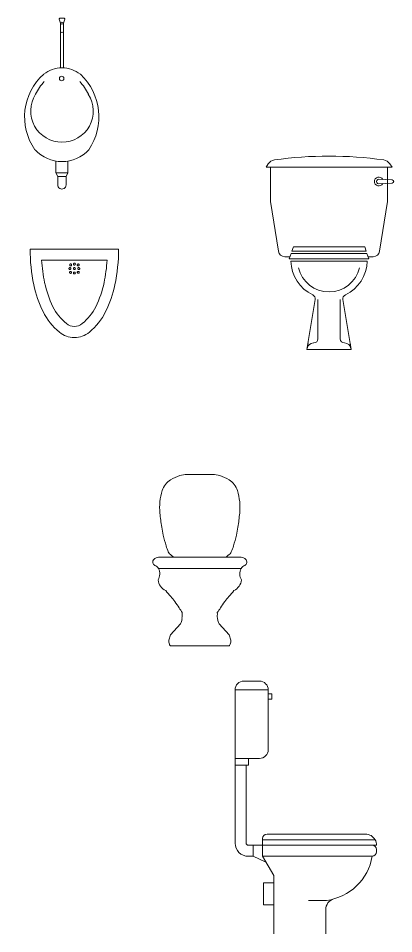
# Model space of a CAD drawing. Header units: centimetres. Extents: x -2385 to -1239, y 2078 to 3034.
# Drawn here: x -1812.8 to -1642.9, y 2196.4 to 2610.2 of the extents above; entities that cross this region are included whole.
import ezdxf

# ---------------------------------------------------------------- set-up
doc = ezdxf.new("R2010")
doc.units = ezdxf.units.CM
doc.header["$LTSCALE"] = 2.54
doc.header["$PDMODE"] = 1
doc.header["$PDSIZE"] = -2
doc.layers.get('0').update_dxf_attribs({"lineweight": 18})

# ---------------------------------------------------------------- blocks, each defined once
blk = doc.blocks.new('Group-7')
blk.add_line((504.6, 112.5), (534.26, 112.5))
at = {"flags": 128}
for points in [[(499.43, 117.5, 0.051099), (501.09, 101.32, 0.064948), (505.29, 89.21, 0.104203), (512.66, 79.94, 0.174705), (519.43, 77.5, 0.174705), (526.21, 79.94, 0.104203), (533.57, 89.21, 0.064948), (537.77, 101.32, 0.051099), (539.43, 117.5, 0.051099)], [(504.6, 112.5, 0.034338), (505.99, 102.33, 0.064948), (509.76, 91.45, 0.104203), (515.85, 83.79, 0.174705), (519.43, 82.5, 0.174705), (523.02, 83.79, 0.104203), (529.1, 91.45, 0.064948), (532.88, 102.33, 0.034338), (534.26, 112.5, 0.034338)]]:
    blk.add_lwpolyline(points, format="xyb", dxfattribs=at)
for points in [[(517.88, 108.68, 300), (517.87, 108.59, 300), (517.84, 108.51, 300), (517.8, 108.43, 300), (517.75, 108.36, 300), (517.68, 108.31, 300), (517.6, 108.27, 300), (517.52, 108.24, 300), (517.43, 108.23, 300), (517.35, 108.24, 300), (517.26, 108.27, 300), (517.18, 108.31, 300), (517.12, 108.36, 300), (517.06, 108.43, 300), (517.02, 108.51, 300), (517, 108.59, 300), (516.99, 108.68, 300), (517, 108.76, 300), (517.02, 108.85, 300), (517.06, 108.92, 300), (517.12, 108.99, 300), (517.18, 109.05, 300), (517.26, 109.09, 300), (517.35, 109.11, 300), (517.43, 109.12, 300), (517.52, 109.11, 300), (517.6, 109.09, 300), (517.68, 109.05, 300), (517.75, 108.99, 300), (517.8, 108.92, 300), (517.84, 108.85, 300), (517.87, 108.76, 300), (517.88, 108.68, 300)], [(517.88, 108.68, 0), (517.87, 108.59, 0), (517.84, 108.51, 0), (517.8, 108.43, 0), (517.75, 108.36, 0), (517.68, 108.31, 0), (517.6, 108.27, 0), (517.52, 108.24, 0), (517.43, 108.23, 0), (517.35, 108.24, 0), (517.26, 108.27, 0), (517.18, 108.31, 0), (517.12, 108.36, 0), (517.06, 108.43, 0), (517.02, 108.51, 0), (517, 108.59, 0), (516.99, 108.68, 0), (517, 108.76, 0), (517.02, 108.85, 0), (517.06, 108.92, 0), (517.12, 108.99, 0), (517.18, 109.05, 0), (517.26, 109.09, 0), (517.35, 109.11, 0), (517.43, 109.12, 0), (517.52, 109.11, 0), (517.6, 109.09, 0), (517.68, 109.05, 0), (517.75, 108.99, 0), (517.8, 108.92, 0), (517.84, 108.85, 0), (517.87, 108.76, 0), (517.88, 108.68, 0)], [(518.21, 110.35, 300), (518.2, 110.26, 300), (518.17, 110.18, 300), (518.13, 110.1, 300), (518.08, 110.03, 300), (518.01, 109.98, 300), (517.93, 109.94, 300), (517.85, 109.91, 300), (517.76, 109.9, 300), (517.67, 109.91, 300), (517.59, 109.94, 300), (517.51, 109.98, 300), (517.45, 110.03, 300), (517.39, 110.1, 300), (517.35, 110.18, 300), (517.32, 110.26, 300), (517.32, 110.35, 300), (517.32, 110.44, 300), (517.35, 110.52, 300), (517.39, 110.6, 300), (517.45, 110.66, 300), (517.51, 110.72, 300), (517.59, 110.76, 300), (517.67, 110.79, 300), (517.76, 110.79, 300), (517.85, 110.79, 300), (517.93, 110.76, 300), (518.01, 110.72, 300), (518.08, 110.66, 300), (518.13, 110.6, 300), (518.17, 110.52, 300), (518.2, 110.44, 300), (518.21, 110.35, 300)], [(518.21, 110.35, 0), (518.2, 110.26, 0), (518.17, 110.18, 0), (518.13, 110.1, 0), (518.08, 110.03, 0), (518.01, 109.98, 0), (517.93, 109.94, 0), (517.85, 109.91, 0), (517.76, 109.9, 0), (517.67, 109.91, 0), (517.59, 109.94, 0), (517.51, 109.98, 0), (517.45, 110.03, 0), (517.39, 110.1, 0), (517.35, 110.18, 0), (517.32, 110.26, 0), (517.32, 110.35, 0), (517.32, 110.44, 0), (517.35, 110.52, 0), (517.39, 110.6, 0), (517.45, 110.66, 0), (517.51, 110.72, 0), (517.59, 110.76, 0), (517.67, 110.79, 0), (517.76, 110.79, 0), (517.85, 110.79, 0), (517.93, 110.76, 0), (518.01, 110.72, 0), (518.08, 110.66, 0), (518.13, 110.6, 0), (518.17, 110.52, 0), (518.2, 110.44, 0), (518.21, 110.35, 0)], [(519.88, 110.68, 300), (519.87, 110.59, 300), (519.84, 110.51, 300), (519.8, 110.43, 300), (519.75, 110.36, 300), (519.68, 110.31, 300), (519.6, 110.27, 300), (519.52, 110.24, 300), (519.43, 110.23, 300), (519.35, 110.24, 300), (519.26, 110.27, 300), (519.18, 110.31, 300), (519.12, 110.36, 300), (519.06, 110.43, 300), (519.02, 110.51, 300), (519, 110.59, 300), (518.99, 110.68, 300), (519, 110.76, 300), (519.02, 110.85, 300), (519.06, 110.92, 300), (519.12, 110.99, 300), (519.18, 111.05, 300), (519.26, 111.09, 300), (519.35, 111.11, 300), (519.43, 111.12, 300), (519.52, 111.11, 300), (519.6, 111.09, 300), (519.68, 111.05, 300), (519.75, 110.99, 300), (519.8, 110.92, 300), (519.84, 110.85, 300), (519.87, 110.76, 300), (519.88, 110.68, 300)], [(519.88, 110.68, 0), (519.87, 110.59, 0), (519.84, 110.51, 0), (519.8, 110.43, 0), (519.75, 110.36, 0), (519.68, 110.31, 0), (519.6, 110.27, 0), (519.52, 110.24, 0), (519.43, 110.23, 0), (519.35, 110.24, 0), (519.26, 110.27, 0), (519.18, 110.31, 0), (519.12, 110.36, 0), (519.06, 110.43, 0), (519.02, 110.51, 0), (519, 110.59, 0), (518.99, 110.68, 0), (519, 110.76, 0), (519.02, 110.85, 0), (519.06, 110.92, 0), (519.12, 110.99, 0), (519.18, 111.05, 0), (519.26, 111.09, 0), (519.35, 111.11, 0), (519.43, 111.12, 0), (519.52, 111.11, 0), (519.6, 111.09, 0), (519.68, 111.05, 0), (519.75, 110.99, 0), (519.8, 110.92, 0), (519.84, 110.85, 0), (519.87, 110.76, 0), (519.88, 110.68, 0)], [(519.88, 108.68, 300), (519.87, 108.59, 300), (519.84, 108.51, 300), (519.8, 108.43, 300), (519.75, 108.36, 300), (519.68, 108.31, 300), (519.6, 108.27, 300), (519.52, 108.24, 300), (519.43, 108.23, 300), (519.35, 108.24, 300), (519.26, 108.27, 300), (519.18, 108.31, 300), (519.12, 108.36, 300), (519.06, 108.43, 300), (519.02, 108.51, 300), (519, 108.59, 300), (518.99, 108.68, 300), (519, 108.76, 300), (519.02, 108.85, 300), (519.06, 108.92, 300), (519.12, 108.99, 300), (519.18, 109.05, 300), (519.26, 109.09, 300), (519.35, 109.11, 300), (519.43, 109.12, 300), (519.52, 109.11, 300), (519.6, 109.09, 300), (519.68, 109.05, 300), (519.75, 108.99, 300), (519.8, 108.92, 300), (519.84, 108.85, 300), (519.87, 108.76, 300), (519.88, 108.68, 300)], [(519.88, 108.68, 0), (519.87, 108.59, 0), (519.84, 108.51, 0), (519.8, 108.43, 0), (519.75, 108.36, 0), (519.68, 108.31, 0), (519.6, 108.27, 0), (519.52, 108.24, 0), (519.43, 108.23, 0), (519.35, 108.24, 0), (519.26, 108.27, 0), (519.18, 108.31, 0), (519.12, 108.36, 0), (519.06, 108.43, 0), (519.02, 108.51, 0), (519, 108.59, 0), (518.99, 108.68, 0), (519, 108.76, 0), (519.02, 108.85, 0), (519.06, 108.92, 0), (519.12, 108.99, 0), (519.18, 109.05, 0), (519.26, 109.09, 0), (519.35, 109.11, 0), (519.43, 109.12, 0), (519.52, 109.11, 0), (519.6, 109.09, 0), (519.68, 109.05, 0), (519.75, 108.99, 0), (519.8, 108.92, 0), (519.84, 108.85, 0), (519.87, 108.76, 0), (519.88, 108.68, 0)], [(521.61, 110.33, 300), (521.61, 110.24, 300), (521.58, 110.16, 300), (521.54, 110.08, 300), (521.48, 110.01, 300), (521.42, 109.96, 300), (521.34, 109.92, 300), (521.26, 109.89, 300), (521.17, 109.88, 300), (521.08, 109.89, 300), (521, 109.92, 300), (520.92, 109.96, 300), (520.85, 110.01, 300), (520.8, 110.08, 300), (520.76, 110.16, 300), (520.73, 110.24, 300), (520.72, 110.33, 300), (520.73, 110.41, 300), (520.76, 110.5, 300), (520.8, 110.57, 300), (520.85, 110.64, 300), (520.92, 110.7, 300), (521, 110.74, 300), (521.08, 110.76, 300), (521.17, 110.77, 300), (521.26, 110.76, 300), (521.34, 110.74, 300), (521.42, 110.7, 300), (521.48, 110.64, 300), (521.54, 110.57, 300), (521.58, 110.5, 300), (521.61, 110.41, 300), (521.61, 110.33, 300)], [(521.61, 110.33, 0), (521.61, 110.24, 0), (521.58, 110.16, 0), (521.54, 110.08, 0), (521.48, 110.01, 0), (521.42, 109.96, 0), (521.34, 109.92, 0), (521.26, 109.89, 0), (521.17, 109.88, 0), (521.08, 109.89, 0), (521, 109.92, 0), (520.92, 109.96, 0), (520.85, 110.01, 0), (520.8, 110.08, 0), (520.76, 110.16, 0), (520.73, 110.24, 0), (520.72, 110.33, 0), (520.73, 110.41, 0), (520.76, 110.5, 0), (520.8, 110.57, 0), (520.85, 110.64, 0), (520.92, 110.7, 0), (521, 110.74, 0), (521.08, 110.76, 0), (521.17, 110.77, 0), (521.26, 110.76, 0), (521.34, 110.74, 0), (521.42, 110.7, 0), (521.48, 110.64, 0), (521.54, 110.57, 0), (521.58, 110.5, 0), (521.61, 110.41, 0), (521.61, 110.33, 0)], [(521.88, 108.68, 300), (521.87, 108.59, 300), (521.84, 108.51, 300), (521.8, 108.43, 300), (521.75, 108.36, 300), (521.68, 108.31, 300), (521.6, 108.27, 300), (521.52, 108.24, 300), (521.43, 108.23, 300), (521.35, 108.24, 300), (521.26, 108.27, 300), (521.18, 108.31, 300), (521.12, 108.36, 300), (521.06, 108.43, 300), (521.02, 108.51, 300), (521, 108.59, 300), (520.99, 108.68, 300), (521, 108.76, 300), (521.02, 108.85, 300), (521.06, 108.92, 300), (521.12, 108.99, 300), (521.18, 109.05, 300), (521.26, 109.09, 300), (521.35, 109.11, 300), (521.43, 109.12, 300), (521.52, 109.11, 300), (521.6, 109.09, 300), (521.68, 109.05, 300), (521.75, 108.99, 300), (521.8, 108.92, 300), (521.84, 108.85, 300), (521.87, 108.76, 300), (521.88, 108.68, 300)], [(521.88, 108.68, 0), (521.87, 108.59, 0), (521.84, 108.51, 0), (521.8, 108.43, 0), (521.75, 108.36, 0), (521.68, 108.31, 0), (521.6, 108.27, 0), (521.52, 108.24, 0), (521.43, 108.23, 0), (521.35, 108.24, 0), (521.26, 108.27, 0), (521.18, 108.31, 0), (521.12, 108.36, 0), (521.06, 108.43, 0), (521.02, 108.51, 0), (521, 108.59, 0), (520.99, 108.68, 0), (521, 108.76, 0), (521.02, 108.85, 0), (521.06, 108.92, 0), (521.12, 108.99, 0), (521.18, 109.05, 0), (521.26, 109.09, 0), (521.35, 109.11, 0), (521.43, 109.12, 0), (521.52, 109.11, 0), (521.6, 109.09, 0), (521.68, 109.05, 0), (521.75, 108.99, 0), (521.8, 108.92, 0), (521.84, 108.85, 0), (521.87, 108.76, 0), (521.88, 108.68, 0)], [(518.14, 106.96, 300), (518.13, 106.88, 300), (518.11, 106.79, 300), (518.07, 106.72, 300), (518.01, 106.65, 300), (517.94, 106.59, 300), (517.87, 106.55, 300), (517.78, 106.53, 300), (517.7, 106.52, 300), (517.61, 106.53, 300), (517.52, 106.55, 300), (517.45, 106.59, 300), (517.38, 106.65, 300), (517.33, 106.72, 300), (517.28, 106.79, 300), (517.26, 106.88, 300), (517.25, 106.96, 300), (517.26, 107.05, 300), (517.28, 107.13, 300), (517.33, 107.21, 300), (517.38, 107.28, 300), (517.45, 107.33, 300), (517.52, 107.37, 300), (517.61, 107.4, 300), (517.7, 107.41, 300), (517.78, 107.4, 300), (517.87, 107.37, 300), (517.94, 107.33, 300), (518.01, 107.28, 300), (518.07, 107.21, 300), (518.11, 107.13, 300), (518.13, 107.05, 300), (518.14, 106.96, 300)], [(518.14, 106.96, 0), (518.13, 106.88, 0), (518.11, 106.79, 0), (518.07, 106.72, 0), (518.01, 106.65, 0), (517.94, 106.59, 0), (517.87, 106.55, 0), (517.78, 106.53, 0), (517.7, 106.52, 0), (517.61, 106.53, 0), (517.52, 106.55, 0), (517.45, 106.59, 0), (517.38, 106.65, 0), (517.33, 106.72, 0), (517.28, 106.79, 0), (517.26, 106.88, 0), (517.25, 106.96, 0), (517.26, 107.05, 0), (517.28, 107.13, 0), (517.33, 107.21, 0), (517.38, 107.28, 0), (517.45, 107.33, 0), (517.52, 107.37, 0), (517.61, 107.4, 0), (517.7, 107.41, 0), (517.78, 107.4, 0), (517.87, 107.37, 0), (517.94, 107.33, 0), (518.01, 107.28, 0), (518.07, 107.21, 0), (518.11, 107.13, 0), (518.13, 107.05, 0), (518.14, 106.96, 0)], [(519.88, 106.68, 300), (519.87, 106.59, 300), (519.84, 106.51, 300), (519.8, 106.43, 300), (519.75, 106.36, 300), (519.68, 106.31, 300), (519.6, 106.27, 300), (519.52, 106.24, 300), (519.43, 106.23, 300), (519.35, 106.24, 300), (519.26, 106.27, 300), (519.18, 106.31, 300), (519.12, 106.36, 300), (519.06, 106.43, 300), (519.02, 106.51, 300), (519, 106.59, 300), (518.99, 106.68, 300), (519, 106.76, 300), (519.02, 106.85, 300), (519.06, 106.92, 300), (519.12, 106.99, 300), (519.18, 107.05, 300), (519.26, 107.09, 300), (519.35, 107.11, 300), (519.43, 107.12, 300), (519.52, 107.11, 300), (519.6, 107.09, 300), (519.68, 107.05, 300), (519.75, 106.99, 300), (519.8, 106.92, 300), (519.84, 106.85, 300), (519.87, 106.76, 300), (519.88, 106.68, 300)], [(519.88, 106.68, 0), (519.87, 106.59, 0), (519.84, 106.51, 0), (519.8, 106.43, 0), (519.75, 106.36, 0), (519.68, 106.31, 0), (519.6, 106.27, 0), (519.52, 106.24, 0), (519.43, 106.23, 0), (519.35, 106.24, 0), (519.26, 106.27, 0), (519.18, 106.31, 0), (519.12, 106.36, 0), (519.06, 106.43, 0), (519.02, 106.51, 0), (519, 106.59, 0), (518.99, 106.68, 0), (519, 106.76, 0), (519.02, 106.85, 0), (519.06, 106.92, 0), (519.12, 106.99, 0), (519.18, 107.05, 0), (519.26, 107.09, 0), (519.35, 107.11, 0), (519.43, 107.12, 0), (519.52, 107.11, 0), (519.6, 107.09, 0), (519.68, 107.05, 0), (519.75, 106.99, 0), (519.8, 106.92, 0), (519.84, 106.85, 0), (519.87, 106.76, 0), (519.88, 106.68, 0)], [(521.64, 106.98, 300), (521.63, 106.9, 300), (521.6, 106.81, 300), (521.56, 106.74, 300), (521.51, 106.67, 300), (521.44, 106.61, 300), (521.36, 106.57, 300), (521.28, 106.55, 300), (521.19, 106.54, 300), (521.1, 106.55, 300), (521.02, 106.57, 300), (520.94, 106.61, 300), (520.88, 106.67, 300), (520.82, 106.74, 300), (520.78, 106.81, 300), (520.75, 106.9, 300), (520.75, 106.98, 300), (520.75, 107.07, 300), (520.78, 107.15, 300), (520.82, 107.23, 300), (520.88, 107.3, 300), (520.94, 107.35, 300), (521.02, 107.4, 300), (521.1, 107.42, 300), (521.19, 107.43, 300), (521.28, 107.42, 300), (521.36, 107.4, 300), (521.44, 107.35, 300), (521.51, 107.3, 300), (521.56, 107.23, 300), (521.6, 107.15, 300), (521.63, 107.07, 300), (521.64, 106.98, 300)], [(521.64, 106.98, 0), (521.63, 106.9, 0), (521.6, 106.81, 0), (521.56, 106.74, 0), (521.51, 106.67, 0), (521.44, 106.61, 0), (521.36, 106.57, 0), (521.28, 106.55, 0), (521.19, 106.54, 0), (521.1, 106.55, 0), (521.02, 106.57, 0), (520.94, 106.61, 0), (520.88, 106.67, 0), (520.82, 106.74, 0), (520.78, 106.81, 0), (520.75, 106.9, 0), (520.75, 106.98, 0), (520.75, 107.07, 0), (520.78, 107.15, 0), (520.82, 107.23, 0), (520.88, 107.3, 0), (520.94, 107.35, 0), (521.02, 107.4, 0), (521.1, 107.42, 0), (521.19, 107.43, 0), (521.28, 107.42, 0), (521.36, 107.4, 0), (521.44, 107.35, 0), (521.51, 107.3, 0), (521.56, 107.23, 0), (521.6, 107.15, 0), (521.63, 107.07, 0), (521.64, 106.98, 0)]]:
    blk.add_polyline3d(points)
for points in [[(499.43, 117.5), (539.43, 117.5), (539.43, 117.5, 300), (499.43, 117.5, 300)], [(516.99, 108.68), (516.99, 108.68, 300), (517, 108.76, 300), (517, 108.76)], [(517, 108.59), (517, 108.59, 300), (516.99, 108.68, 300), (516.99, 108.68)], [(517, 108.76), (517, 108.76, 300), (517.02, 108.85, 300), (517.02, 108.85)], [(517.02, 108.51), (517.02, 108.51, 300), (517, 108.59, 300), (517, 108.59)], [(517.02, 108.85), (517.02, 108.85, 300), (517.06, 108.92, 300), (517.06, 108.92)], [(517.06, 108.43), (517.06, 108.43, 300), (517.02, 108.51, 300), (517.02, 108.51)], [(517.06, 108.92), (517.06, 108.92, 300), (517.12, 108.99, 300), (517.12, 108.99)], [(517.12, 108.36), (517.12, 108.36, 300), (517.06, 108.43, 300), (517.06, 108.43)], [(517.12, 108.99), (517.12, 108.99, 300), (517.18, 109.05, 300), (517.18, 109.05)], [(517.18, 108.31), (517.18, 108.31, 300), (517.12, 108.36, 300), (517.12, 108.36)], [(517.18, 109.05), (517.18, 109.05, 300), (517.26, 109.09, 300), (517.26, 109.09)], [(517.26, 108.27), (517.26, 108.27, 300), (517.18, 108.31, 300), (517.18, 108.31)], [(517.26, 109.09), (517.26, 109.09, 300), (517.35, 109.11, 300), (517.35, 109.11)], [(517.35, 108.24), (517.35, 108.24, 300), (517.26, 108.27, 300), (517.26, 108.27)], [(517.32, 110.44), (517.32, 110.44, 300), (517.35, 110.52, 300), (517.35, 110.52)], [(517.32, 110.35), (517.32, 110.35, 300), (517.32, 110.44, 300), (517.32, 110.44)], [(517.32, 110.26), (517.32, 110.26, 300), (517.32, 110.35, 300), (517.32, 110.35)], [(517.35, 110.18), (517.35, 110.18, 300), (517.32, 110.26, 300), (517.32, 110.26)], [(517.35, 110.52), (517.35, 110.52, 300), (517.39, 110.6, 300), (517.39, 110.6)], [(517.39, 110.1), (517.39, 110.1, 300), (517.35, 110.18, 300), (517.35, 110.18)], [(517.35, 109.11), (517.35, 109.11, 300), (517.43, 109.12, 300), (517.43, 109.12)], [(517.43, 108.23), (517.43, 108.23, 300), (517.35, 108.24, 300), (517.35, 108.24)], [(517.39, 110.6), (517.39, 110.6, 300), (517.45, 110.66, 300), (517.45, 110.66)], [(517.45, 110.03), (517.45, 110.03, 300), (517.39, 110.1, 300), (517.39, 110.1)], [(517.43, 109.12), (517.43, 109.12, 300), (517.52, 109.11, 300), (517.52, 109.11)], [(517.52, 108.24), (517.52, 108.24, 300), (517.43, 108.23, 300), (517.43, 108.23)], [(517.45, 110.66), (517.45, 110.66, 300), (517.51, 110.72, 300), (517.51, 110.72)], [(517.51, 109.98), (517.51, 109.98, 300), (517.45, 110.03, 300), (517.45, 110.03)], [(517.51, 110.72), (517.51, 110.72, 300), (517.59, 110.76, 300), (517.59, 110.76)], [(517.59, 109.94), (517.59, 109.94, 300), (517.51, 109.98, 300), (517.51, 109.98)], [(517.52, 109.11), (517.52, 109.11, 300), (517.6, 109.09, 300), (517.6, 109.09)], [(517.6, 108.27), (517.6, 108.27, 300), (517.52, 108.24, 300), (517.52, 108.24)], [(517.59, 110.76), (517.59, 110.76, 300), (517.67, 110.79, 300), (517.67, 110.79)], [(517.67, 109.91), (517.67, 109.91, 300), (517.59, 109.94, 300), (517.59, 109.94)], [(517.6, 109.09), (517.6, 109.09, 300), (517.68, 109.05, 300), (517.68, 109.05)], [(517.68, 108.31), (517.68, 108.31, 300), (517.6, 108.27, 300), (517.6, 108.27)], [(517.67, 110.79), (517.67, 110.79, 300), (517.76, 110.79, 300), (517.76, 110.79)], [(517.76, 109.9), (517.76, 109.9, 300), (517.67, 109.91, 300), (517.67, 109.91)], [(517.68, 109.05), (517.68, 109.05, 300), (517.75, 108.99, 300), (517.75, 108.99)], [(517.75, 108.36), (517.75, 108.36, 300), (517.68, 108.31, 300), (517.68, 108.31)], [(517.75, 108.99), (517.75, 108.99, 300), (517.8, 108.92, 300), (517.8, 108.92)], [(517.8, 108.43), (517.8, 108.43, 300), (517.75, 108.36, 300), (517.75, 108.36)], [(517.76, 110.79), (517.76, 110.79, 300), (517.85, 110.79, 300), (517.85, 110.79)], [(517.85, 109.91), (517.85, 109.91, 300), (517.76, 109.9, 300), (517.76, 109.9)], [(517.8, 108.92), (517.8, 108.92, 300), (517.84, 108.85, 300), (517.84, 108.85)], [(517.84, 108.51), (517.84, 108.51, 300), (517.8, 108.43, 300), (517.8, 108.43)], [(517.84, 108.85), (517.84, 108.85, 300), (517.87, 108.76, 300), (517.87, 108.76)], [(517.87, 108.59), (517.87, 108.59, 300), (517.84, 108.51, 300), (517.84, 108.51)], [(517.85, 110.79), (517.85, 110.79, 300), (517.93, 110.76, 300), (517.93, 110.76)], [(517.93, 109.94), (517.93, 109.94, 300), (517.85, 109.91, 300), (517.85, 109.91)], [(517.87, 108.76), (517.87, 108.76, 300), (517.88, 108.68, 300), (517.88, 108.68)], [(517.88, 108.68), (517.88, 108.68, 300), (517.87, 108.59, 300), (517.87, 108.59)], [(517.93, 110.76), (517.93, 110.76, 300), (518.01, 110.72, 300), (518.01, 110.72)], [(518.01, 109.98), (518.01, 109.98, 300), (517.93, 109.94, 300), (517.93, 109.94)], [(518.01, 110.72), (518.01, 110.72, 300), (518.08, 110.66, 300), (518.08, 110.66)], [(518.08, 110.03), (518.08, 110.03, 300), (518.01, 109.98, 300), (518.01, 109.98)], [(518.08, 110.66), (518.08, 110.66, 300), (518.13, 110.6, 300), (518.13, 110.6)], [(518.13, 110.1), (518.13, 110.1, 300), (518.08, 110.03, 300), (518.08, 110.03)], [(518.13, 110.6), (518.13, 110.6, 300), (518.17, 110.52, 300), (518.17, 110.52)], [(518.17, 110.18), (518.17, 110.18, 300), (518.13, 110.1, 300), (518.13, 110.1)], [(518.17, 110.52), (518.17, 110.52, 300), (518.2, 110.44, 300), (518.2, 110.44)], [(518.2, 110.26), (518.2, 110.26, 300), (518.17, 110.18, 300), (518.17, 110.18)], [(518.2, 110.44), (518.2, 110.44, 300), (518.21, 110.35, 300), (518.21, 110.35)], [(518.21, 110.35), (518.21, 110.35, 300), (518.2, 110.26, 300), (518.2, 110.26)], [(518.99, 110.68), (518.99, 110.68, 300), (519, 110.76, 300), (519, 110.76)], [(519, 110.59), (519, 110.59, 300), (518.99, 110.68, 300), (518.99, 110.68)], [(518.99, 108.68), (518.99, 108.68, 300), (519, 108.76, 300), (519, 108.76)], [(519, 108.59), (519, 108.59, 300), (518.99, 108.68, 300), (518.99, 108.68)], [(519, 110.76), (519, 110.76, 300), (519.02, 110.85, 300), (519.02, 110.85)], [(519.02, 110.51), (519.02, 110.51, 300), (519, 110.59, 300), (519, 110.59)], [(519, 108.76), (519, 108.76, 300), (519.02, 108.85, 300), (519.02, 108.85)], [(519.02, 108.51), (519.02, 108.51, 300), (519, 108.59, 300), (519, 108.59)], [(519.02, 110.85), (519.02, 110.85, 300), (519.06, 110.92, 300), (519.06, 110.92)], [(519.06, 110.43), (519.06, 110.43, 300), (519.02, 110.51, 300), (519.02, 110.51)], [(519.02, 108.85), (519.02, 108.85, 300), (519.06, 108.92, 300), (519.06, 108.92)], [(519.06, 108.43), (519.06, 108.43, 300), (519.02, 108.51, 300), (519.02, 108.51)], [(519.06, 110.92), (519.06, 110.92, 300), (519.12, 110.99, 300), (519.12, 110.99)], [(519.12, 110.36), (519.12, 110.36, 300), (519.06, 110.43, 300), (519.06, 110.43)], [(519.06, 108.92), (519.06, 108.92, 300), (519.12, 108.99, 300), (519.12, 108.99)], [(519.12, 108.36), (519.12, 108.36, 300), (519.06, 108.43, 300), (519.06, 108.43)], [(519.12, 110.99), (519.12, 110.99, 300), (519.18, 111.05, 300), (519.18, 111.05)], [(519.18, 110.31), (519.18, 110.31, 300), (519.12, 110.36, 300), (519.12, 110.36)], [(519.12, 108.99), (519.12, 108.99, 300), (519.18, 109.05, 300), (519.18, 109.05)], [(519.18, 108.31), (519.18, 108.31, 300), (519.12, 108.36, 300), (519.12, 108.36)], [(519.18, 111.05), (519.18, 111.05, 300), (519.26, 111.09, 300), (519.26, 111.09)], [(519.26, 110.27), (519.26, 110.27, 300), (519.18, 110.31, 300), (519.18, 110.31)], [(519.18, 109.05), (519.18, 109.05, 300), (519.26, 109.09, 300), (519.26, 109.09)], [(519.26, 108.27), (519.26, 108.27, 300), (519.18, 108.31, 300), (519.18, 108.31)], [(519.26, 111.09), (519.26, 111.09, 300), (519.35, 111.11, 300), (519.35, 111.11)], [(519.35, 110.24), (519.35, 110.24, 300), (519.26, 110.27, 300), (519.26, 110.27)], [(519.26, 109.09), (519.26, 109.09, 300), (519.35, 109.11, 300), (519.35, 109.11)], [(519.35, 108.24), (519.35, 108.24, 300), (519.26, 108.27, 300), (519.26, 108.27)], [(519.35, 111.11), (519.35, 111.11, 300), (519.43, 111.12, 300), (519.43, 111.12)], [(519.43, 110.23), (519.43, 110.23, 300), (519.35, 110.24, 300), (519.35, 110.24)], [(519.35, 109.11), (519.35, 109.11, 300), (519.43, 109.12, 300), (519.43, 109.12)], [(519.43, 108.23), (519.43, 108.23, 300), (519.35, 108.24, 300), (519.35, 108.24)], [(519.43, 111.12), (519.43, 111.12, 300), (519.52, 111.11, 300), (519.52, 111.11)], [(519.52, 110.24), (519.52, 110.24, 300), (519.43, 110.23, 300), (519.43, 110.23)], [(519.43, 109.12), (519.43, 109.12, 300), (519.52, 109.11, 300), (519.52, 109.11)], [(519.52, 108.24), (519.52, 108.24, 300), (519.43, 108.23, 300), (519.43, 108.23)], [(519.52, 111.11), (519.52, 111.11, 300), (519.6, 111.09, 300), (519.6, 111.09)], [(519.6, 110.27), (519.6, 110.27, 300), (519.52, 110.24, 300), (519.52, 110.24)], [(519.52, 109.11), (519.52, 109.11, 300), (519.6, 109.09, 300), (519.6, 109.09)], [(519.6, 108.27), (519.6, 108.27, 300), (519.52, 108.24, 300), (519.52, 108.24)], [(519.6, 111.09), (519.6, 111.09, 300), (519.68, 111.05, 300), (519.68, 111.05)], [(519.68, 110.31), (519.68, 110.31, 300), (519.6, 110.27, 300), (519.6, 110.27)], [(519.6, 109.09), (519.6, 109.09, 300), (519.68, 109.05, 300), (519.68, 109.05)], [(519.68, 108.31), (519.68, 108.31, 300), (519.6, 108.27, 300), (519.6, 108.27)], [(519.68, 111.05), (519.68, 111.05, 300), (519.75, 110.99, 300), (519.75, 110.99)], [(519.75, 110.36), (519.75, 110.36, 300), (519.68, 110.31, 300), (519.68, 110.31)], [(519.68, 109.05), (519.68, 109.05, 300), (519.75, 108.99, 300), (519.75, 108.99)], [(519.75, 108.36), (519.75, 108.36, 300), (519.68, 108.31, 300), (519.68, 108.31)], [(519.75, 110.99), (519.75, 110.99, 300), (519.8, 110.92, 300), (519.8, 110.92)], [(519.8, 110.43), (519.8, 110.43, 300), (519.75, 110.36, 300), (519.75, 110.36)], [(519.75, 108.99), (519.75, 108.99, 300), (519.8, 108.92, 300), (519.8, 108.92)], [(519.8, 108.43), (519.8, 108.43, 300), (519.75, 108.36, 300), (519.75, 108.36)], [(519.8, 110.92), (519.8, 110.92, 300), (519.84, 110.85, 300), (519.84, 110.85)], [(519.84, 110.51), (519.84, 110.51, 300), (519.8, 110.43, 300), (519.8, 110.43)], [(519.8, 108.92), (519.8, 108.92, 300), (519.84, 108.85, 300), (519.84, 108.85)], [(519.84, 108.51), (519.84, 108.51, 300), (519.8, 108.43, 300), (519.8, 108.43)], [(519.84, 110.85), (519.84, 110.85, 300), (519.87, 110.76, 300), (519.87, 110.76)], [(519.87, 110.59), (519.87, 110.59, 300), (519.84, 110.51, 300), (519.84, 110.51)], [(519.84, 108.85), (519.84, 108.85, 300), (519.87, 108.76, 300), (519.87, 108.76)], [(519.87, 108.59), (519.87, 108.59, 300), (519.84, 108.51, 300), (519.84, 108.51)], [(519.87, 110.76), (519.87, 110.76, 300), (519.88, 110.68, 300), (519.88, 110.68)], [(519.88, 110.68), (519.88, 110.68, 300), (519.87, 110.59, 300), (519.87, 110.59)], [(519.87, 108.76), (519.87, 108.76, 300), (519.88, 108.68, 300), (519.88, 108.68)], [(519.88, 108.68), (519.88, 108.68, 300), (519.87, 108.59, 300), (519.87, 108.59)], [(520.72, 110.33), (520.72, 110.33, 300), (520.73, 110.41, 300), (520.73, 110.41)], [(520.73, 110.24), (520.73, 110.24, 300), (520.72, 110.33, 300), (520.72, 110.33)], [(520.73, 110.41), (520.73, 110.41, 300), (520.76, 110.5, 300), (520.76, 110.5)], [(520.76, 110.16), (520.76, 110.16, 300), (520.73, 110.24, 300), (520.73, 110.24)], [(520.76, 110.5), (520.76, 110.5, 300), (520.8, 110.57, 300), (520.8, 110.57)], [(520.8, 110.08), (520.8, 110.08, 300), (520.76, 110.16, 300), (520.76, 110.16)], [(520.8, 110.57), (520.8, 110.57, 300), (520.85, 110.64, 300), (520.85, 110.64)], [(520.85, 110.01), (520.85, 110.01, 300), (520.8, 110.08, 300), (520.8, 110.08)], [(520.85, 110.64), (520.85, 110.64, 300), (520.92, 110.7, 300), (520.92, 110.7)], [(520.92, 109.96), (520.92, 109.96, 300), (520.85, 110.01, 300), (520.85, 110.01)], [(520.92, 110.7), (520.92, 110.7, 300), (521, 110.74, 300), (521, 110.74)], [(521, 109.92), (521, 109.92, 300), (520.92, 109.96, 300), (520.92, 109.96)], [(520.99, 108.68), (520.99, 108.68, 300), (521, 108.76, 300), (521, 108.76)], [(521, 108.59), (521, 108.59, 300), (520.99, 108.68, 300), (520.99, 108.68)], [(521, 110.74), (521, 110.74, 300), (521.08, 110.76, 300), (521.08, 110.76)], [(521.08, 109.89), (521.08, 109.89, 300), (521, 109.92, 300), (521, 109.92)], [(521, 108.76), (521, 108.76, 300), (521.02, 108.85, 300), (521.02, 108.85)], [(521.02, 108.51), (521.02, 108.51, 300), (521, 108.59, 300), (521, 108.59)], [(521.02, 108.85), (521.02, 108.85, 300), (521.06, 108.92, 300), (521.06, 108.92)], [(521.06, 108.43), (521.06, 108.43, 300), (521.02, 108.51, 300), (521.02, 108.51)], [(521.06, 108.92), (521.06, 108.92, 300), (521.12, 108.99, 300), (521.12, 108.99)], [(521.12, 108.36), (521.12, 108.36, 300), (521.06, 108.43, 300), (521.06, 108.43)], [(521.08, 110.76), (521.08, 110.76, 300), (521.17, 110.77, 300), (521.17, 110.77)], [(521.17, 109.88), (521.17, 109.88, 300), (521.08, 109.89, 300), (521.08, 109.89)], [(521.12, 108.99), (521.12, 108.99, 300), (521.18, 109.05, 300), (521.18, 109.05)], [(521.18, 108.31), (521.18, 108.31, 300), (521.12, 108.36, 300), (521.12, 108.36)], [(521.17, 110.77), (521.17, 110.77, 300), (521.26, 110.76, 300), (521.26, 110.76)], [(521.26, 109.89), (521.26, 109.89, 300), (521.17, 109.88, 300), (521.17, 109.88)], [(521.18, 109.05), (521.18, 109.05, 300), (521.26, 109.09, 300), (521.26, 109.09)], [(521.26, 108.27), (521.26, 108.27, 300), (521.18, 108.31, 300), (521.18, 108.31)], [(521.26, 110.76), (521.26, 110.76, 300), (521.34, 110.74, 300), (521.34, 110.74)], [(521.34, 109.92), (521.34, 109.92, 300), (521.26, 109.89, 300), (521.26, 109.89)], [(521.26, 109.09), (521.26, 109.09, 300), (521.35, 109.11, 300), (521.35, 109.11)], [(521.35, 108.24), (521.35, 108.24, 300), (521.26, 108.27, 300), (521.26, 108.27)], [(521.34, 110.74), (521.34, 110.74, 300), (521.42, 110.7, 300), (521.42, 110.7)], [(521.42, 109.96), (521.42, 109.96, 300), (521.34, 109.92, 300), (521.34, 109.92)], [(521.35, 109.11), (521.35, 109.11, 300), (521.43, 109.12, 300), (521.43, 109.12)], [(521.43, 108.23), (521.43, 108.23, 300), (521.35, 108.24, 300), (521.35, 108.24)], [(521.42, 110.7), (521.42, 110.7, 300), (521.48, 110.64, 300), (521.48, 110.64)], [(521.48, 110.01), (521.48, 110.01, 300), (521.42, 109.96, 300), (521.42, 109.96)], [(521.43, 109.12), (521.43, 109.12, 300), (521.52, 109.11, 300), (521.52, 109.11)], [(521.52, 108.24), (521.52, 108.24, 300), (521.43, 108.23, 300), (521.43, 108.23)], [(521.48, 110.64), (521.48, 110.64, 300), (521.54, 110.57, 300), (521.54, 110.57)], [(521.54, 110.08), (521.54, 110.08, 300), (521.48, 110.01, 300), (521.48, 110.01)], [(521.52, 109.11), (521.52, 109.11, 300), (521.6, 109.09, 300), (521.6, 109.09)], [(521.6, 108.27), (521.6, 108.27, 300), (521.52, 108.24, 300), (521.52, 108.24)], [(521.54, 110.57), (521.54, 110.57, 300), (521.58, 110.5, 300), (521.58, 110.5)], [(521.58, 110.16), (521.58, 110.16, 300), (521.54, 110.08, 300), (521.54, 110.08)], [(521.58, 110.5), (521.58, 110.5, 300), (521.61, 110.41, 300), (521.61, 110.41)], [(521.61, 110.24), (521.61, 110.24, 300), (521.58, 110.16, 300), (521.58, 110.16)], [(521.6, 109.09), (521.6, 109.09, 300), (521.68, 109.05, 300), (521.68, 109.05)], [(521.68, 108.31), (521.68, 108.31, 300), (521.6, 108.27, 300), (521.6, 108.27)], [(521.61, 110.41), (521.61, 110.41, 300), (521.61, 110.33, 300), (521.61, 110.33)], [(521.61, 110.33), (521.61, 110.33, 300), (521.61, 110.24, 300), (521.61, 110.24)], [(521.68, 109.05), (521.68, 109.05, 300), (521.75, 108.99, 300), (521.75, 108.99)], [(521.75, 108.36), (521.75, 108.36, 300), (521.68, 108.31, 300), (521.68, 108.31)], [(521.75, 108.99), (521.75, 108.99, 300), (521.8, 108.92, 300), (521.8, 108.92)], [(521.8, 108.43), (521.8, 108.43, 300), (521.75, 108.36, 300), (521.75, 108.36)], [(521.8, 108.92), (521.8, 108.92, 300), (521.84, 108.85, 300), (521.84, 108.85)], [(521.84, 108.51), (521.84, 108.51, 300), (521.8, 108.43, 300), (521.8, 108.43)], [(521.84, 108.85), (521.84, 108.85, 300), (521.87, 108.76, 300), (521.87, 108.76)], [(521.87, 108.59), (521.87, 108.59, 300), (521.84, 108.51, 300), (521.84, 108.51)], [(521.87, 108.76), (521.87, 108.76, 300), (521.88, 108.68, 300), (521.88, 108.68)], [(521.88, 108.68), (521.88, 108.68, 300), (521.87, 108.59, 300), (521.87, 108.59)], [(517.25, 106.96), (517.25, 106.96, 300), (517.26, 107.05, 300), (517.26, 107.05)], [(517.26, 106.88), (517.26, 106.88, 300), (517.25, 106.96, 300), (517.25, 106.96)], [(517.26, 107.05), (517.26, 107.05, 300), (517.28, 107.13, 300), (517.28, 107.13)], [(517.28, 106.79), (517.28, 106.79, 300), (517.26, 106.88, 300), (517.26, 106.88)], [(517.28, 107.13), (517.28, 107.13, 300), (517.33, 107.21, 300), (517.33, 107.21)], [(517.33, 106.72), (517.33, 106.72, 300), (517.28, 106.79, 300), (517.28, 106.79)], [(517.33, 107.21), (517.33, 107.21, 300), (517.38, 107.28, 300), (517.38, 107.28)], [(517.38, 106.65), (517.38, 106.65, 300), (517.33, 106.72, 300), (517.33, 106.72)], [(517.38, 107.28), (517.38, 107.28, 300), (517.45, 107.33, 300), (517.45, 107.33)], [(517.45, 106.59), (517.45, 106.59, 300), (517.38, 106.65, 300), (517.38, 106.65)], [(517.45, 107.33), (517.45, 107.33, 300), (517.52, 107.37, 300), (517.52, 107.37)], [(517.52, 106.55), (517.52, 106.55, 300), (517.45, 106.59, 300), (517.45, 106.59)], [(517.52, 107.37), (517.52, 107.37, 300), (517.61, 107.4, 300), (517.61, 107.4)], [(517.61, 106.53), (517.61, 106.53, 300), (517.52, 106.55, 300), (517.52, 106.55)], [(517.61, 107.4), (517.61, 107.4, 300), (517.7, 107.41, 300), (517.7, 107.41)], [(517.7, 106.52), (517.7, 106.52, 300), (517.61, 106.53, 300), (517.61, 106.53)], [(517.7, 107.41), (517.7, 107.41, 300), (517.78, 107.4, 300), (517.78, 107.4)], [(517.78, 106.53), (517.78, 106.53, 300), (517.7, 106.52, 300), (517.7, 106.52)], [(517.78, 107.4), (517.78, 107.4, 300), (517.87, 107.37, 300), (517.87, 107.37)], [(517.87, 106.55), (517.87, 106.55, 300), (517.78, 106.53, 300), (517.78, 106.53)], [(517.87, 107.37), (517.87, 107.37, 300), (517.94, 107.33, 300), (517.94, 107.33)], [(517.94, 106.59), (517.94, 106.59, 300), (517.87, 106.55, 300), (517.87, 106.55)], [(517.94, 107.33), (517.94, 107.33, 300), (518.01, 107.28, 300), (518.01, 107.28)], [(518.01, 106.65), (518.01, 106.65, 300), (517.94, 106.59, 300), (517.94, 106.59)], [(518.01, 107.28), (518.01, 107.28, 300), (518.07, 107.21, 300), (518.07, 107.21)], [(518.07, 106.72), (518.07, 106.72, 300), (518.01, 106.65, 300), (518.01, 106.65)], [(518.07, 107.21), (518.07, 107.21, 300), (518.11, 107.13, 300), (518.11, 107.13)], [(518.11, 106.79), (518.11, 106.79, 300), (518.07, 106.72, 300), (518.07, 106.72)], [(518.11, 107.13), (518.11, 107.13, 300), (518.13, 107.05, 300), (518.13, 107.05)], [(518.13, 106.88), (518.13, 106.88, 300), (518.11, 106.79, 300), (518.11, 106.79)], [(518.13, 107.05), (518.13, 107.05, 300), (518.14, 106.96, 300), (518.14, 106.96)], [(518.14, 106.96), (518.14, 106.96, 300), (518.13, 106.88, 300), (518.13, 106.88)], [(518.99, 106.68), (518.99, 106.68, 300), (519, 106.76, 300), (519, 106.76)], [(519, 106.59), (519, 106.59, 300), (518.99, 106.68, 300), (518.99, 106.68)], [(519, 106.76), (519, 106.76, 300), (519.02, 106.85, 300), (519.02, 106.85)], [(519.02, 106.51), (519.02, 106.51, 300), (519, 106.59, 300), (519, 106.59)], [(519.02, 106.85), (519.02, 106.85, 300), (519.06, 106.92, 300), (519.06, 106.92)], [(519.06, 106.43), (519.06, 106.43, 300), (519.02, 106.51, 300), (519.02, 106.51)], [(519.06, 106.92), (519.06, 106.92, 300), (519.12, 106.99, 300), (519.12, 106.99)], [(519.12, 106.36), (519.12, 106.36, 300), (519.06, 106.43, 300), (519.06, 106.43)], [(519.12, 106.99), (519.12, 106.99, 300), (519.18, 107.05, 300), (519.18, 107.05)], [(519.18, 106.31), (519.18, 106.31, 300), (519.12, 106.36, 300), (519.12, 106.36)], [(519.18, 107.05), (519.18, 107.05, 300), (519.26, 107.09, 300), (519.26, 107.09)], [(519.26, 106.27), (519.26, 106.27, 300), (519.18, 106.31, 300), (519.18, 106.31)], [(519.26, 107.09), (519.26, 107.09, 300), (519.35, 107.11, 300), (519.35, 107.11)], [(519.35, 106.24), (519.35, 106.24, 300), (519.26, 106.27, 300), (519.26, 106.27)], [(519.35, 107.11), (519.35, 107.11, 300), (519.43, 107.12, 300), (519.43, 107.12)], [(519.43, 106.23), (519.43, 106.23, 300), (519.35, 106.24, 300), (519.35, 106.24)], [(519.43, 107.12), (519.43, 107.12, 300), (519.52, 107.11, 300), (519.52, 107.11)], [(519.52, 106.24), (519.52, 106.24, 300), (519.43, 106.23, 300), (519.43, 106.23)], [(519.52, 107.11), (519.52, 107.11, 300), (519.6, 107.09, 300), (519.6, 107.09)], [(519.6, 106.27), (519.6, 106.27, 300), (519.52, 106.24, 300), (519.52, 106.24)], [(519.6, 107.09), (519.6, 107.09, 300), (519.68, 107.05, 300), (519.68, 107.05)], [(519.68, 106.31), (519.68, 106.31, 300), (519.6, 106.27, 300), (519.6, 106.27)], [(519.68, 107.05), (519.68, 107.05, 300), (519.75, 106.99, 300), (519.75, 106.99)], [(519.75, 106.36), (519.75, 106.36, 300), (519.68, 106.31, 300), (519.68, 106.31)], [(519.75, 106.99), (519.75, 106.99, 300), (519.8, 106.92, 300), (519.8, 106.92)], [(519.8, 106.43), (519.8, 106.43, 300), (519.75, 106.36, 300), (519.75, 106.36)], [(519.8, 106.92), (519.8, 106.92, 300), (519.84, 106.85, 300), (519.84, 106.85)], [(519.84, 106.51), (519.84, 106.51, 300), (519.8, 106.43, 300), (519.8, 106.43)], [(519.84, 106.85), (519.84, 106.85, 300), (519.87, 106.76, 300), (519.87, 106.76)], [(519.87, 106.59), (519.87, 106.59, 300), (519.84, 106.51, 300), (519.84, 106.51)], [(519.87, 106.76), (519.87, 106.76, 300), (519.88, 106.68, 300), (519.88, 106.68)], [(519.88, 106.68), (519.88, 106.68, 300), (519.87, 106.59, 300), (519.87, 106.59)], [(520.75, 107.07), (520.75, 107.07, 300), (520.78, 107.15, 300), (520.78, 107.15)], [(520.75, 106.98), (520.75, 106.98, 300), (520.75, 107.07, 300), (520.75, 107.07)], [(520.75, 106.9), (520.75, 106.9, 300), (520.75, 106.98, 300), (520.75, 106.98)], [(520.78, 106.81), (520.78, 106.81, 300), (520.75, 106.9, 300), (520.75, 106.9)], [(520.78, 107.15), (520.78, 107.15, 300), (520.82, 107.23, 300), (520.82, 107.23)], [(520.82, 106.74), (520.82, 106.74, 300), (520.78, 106.81, 300), (520.78, 106.81)], [(520.82, 107.23), (520.82, 107.23, 300), (520.88, 107.3, 300), (520.88, 107.3)], [(520.88, 106.67), (520.88, 106.67, 300), (520.82, 106.74, 300), (520.82, 106.74)], [(520.88, 107.3), (520.88, 107.3, 300), (520.94, 107.35, 300), (520.94, 107.35)], [(520.94, 106.61), (520.94, 106.61, 300), (520.88, 106.67, 300), (520.88, 106.67)], [(520.94, 107.35), (520.94, 107.35, 300), (521.02, 107.4, 300), (521.02, 107.4)], [(521.02, 106.57), (521.02, 106.57, 300), (520.94, 106.61, 300), (520.94, 106.61)], [(521.02, 107.4), (521.02, 107.4, 300), (521.1, 107.42, 300), (521.1, 107.42)], [(521.1, 106.55), (521.1, 106.55, 300), (521.02, 106.57, 300), (521.02, 106.57)], [(521.1, 107.42), (521.1, 107.42, 300), (521.19, 107.43, 300), (521.19, 107.43)], [(521.19, 106.54), (521.19, 106.54, 300), (521.1, 106.55, 300), (521.1, 106.55)], [(521.19, 107.43), (521.19, 107.43, 300), (521.28, 107.42, 300), (521.28, 107.42)], [(521.28, 106.55), (521.28, 106.55, 300), (521.19, 106.54, 300), (521.19, 106.54)], [(521.28, 107.42), (521.28, 107.42, 300), (521.36, 107.4, 300), (521.36, 107.4)], [(521.36, 106.57), (521.36, 106.57, 300), (521.28, 106.55, 300), (521.28, 106.55)], [(521.36, 107.4), (521.36, 107.4, 300), (521.44, 107.35, 300), (521.44, 107.35)], [(521.44, 106.61), (521.44, 106.61, 300), (521.36, 106.57, 300), (521.36, 106.57)], [(521.44, 107.35), (521.44, 107.35, 300), (521.51, 107.3, 300), (521.51, 107.3)], [(521.51, 106.67), (521.51, 106.67, 300), (521.44, 106.61, 300), (521.44, 106.61)], [(521.51, 107.3), (521.51, 107.3, 300), (521.56, 107.23, 300), (521.56, 107.23)], [(521.56, 106.74), (521.56, 106.74, 300), (521.51, 106.67, 300), (521.51, 106.67)], [(521.56, 107.23), (521.56, 107.23, 300), (521.6, 107.15, 300), (521.6, 107.15)], [(521.6, 106.81), (521.6, 106.81, 300), (521.56, 106.74, 300), (521.56, 106.74)], [(521.6, 107.15), (521.6, 107.15, 300), (521.63, 107.07, 300), (521.63, 107.07)], [(521.63, 106.9), (521.63, 106.9, 300), (521.6, 106.81, 300), (521.6, 106.81)], [(521.63, 107.07), (521.63, 107.07, 300), (521.64, 106.98, 300), (521.64, 106.98)], [(521.64, 106.98), (521.64, 106.98, 300), (521.63, 106.9, 300), (521.63, 106.9)]]:
    blk.add_3dface(points)
blk = doc.blocks.new('Group-8')
for p, q in [((514.75, 221.82), (512.92, 221.82)), ((514.53, 219.63), (515.08, 221.37)), ((514.53, 216.09), (514.53, 219.63)), ((513.14, 199.41), (513.14, 216.09)), ((514.53, 216.09), (514.53, 199.41)), ((511.1, 151.9), (516.55, 151.9)), ((515.71, 150.26), (511.92, 150.26))]:
    blk.add_line(p, q)
for points in [[(512.59, 221.37), (513.14, 219.63), (513.14, 216.09)], [(511.1, 157.28), (511.1, 151.9), (511.92, 150.26), (511.92, 146.54)], [(515.71, 146.5), (515.71, 150.26), (516.55, 151.9), (516.55, 157.28)]]:
    blk.add_lwpolyline(points)
for centre, radius in [((513.84, 219.63), 0.521), ((513.68, 194.61), 1.04)]:
    blk.add_circle(centre, radius)
for centre, radius, start, end in [((512.92, 221.47), 0.347, 90, 197.566), ((514.75, 221.47), 0.347, 342.434, 90), ((513.84, 216.09), 0.694, 180.0002, 270), ((513.84, 216.09), 0.694, 270, 359.9998), ((513.84, 186.04), 13.38, 90, 128.3207), ((513.84, 186.04), 13.38, 51.6793, 90), ((522.92, 177.24), 26, 131.8509, 214.8208), ((504.17, 177.22), 26.39, 325.6671, 47.0784), ((526.54, 175.27), 27.47, 138.9659, 153.6586), ((501.14, 175.27), 27.47, 26.3414, 41.0341), ((513.82, 179.88), 14.1, 147.5166, 270.0887), ((513.86, 179.88), 14.1, 269.9113, 32.4834), ((513.77, 173.46), 16.4, 222.7097, 270.2463), ((513.91, 173.46), 16.4, 269.7537, 317.2903), ((513.82, 146.52), 1.9, 179.4311, 359.4311)]:
    blk.add_arc(centre, radius, start, end)
at = {"linetype": 'Continuous', "lineweight": 5}
blk.add_point((514.64, 175.02), dxfattribs=at)
blk = doc.blocks.new('Group-13')
for p, q in [((280, -87.27), (281.01, -85.75)), ((335.99, -85.75), (337, -87.27)), ((337, -87.27), (280, -87.27)), ((282, -87.27), (282, -101.81)), ((335, -101.81), (335, -87.27)), ((337.03, -94.52), (331, -94.77)), ((331.04, -92.77), (337.03, -93.02)), ((282.07, -102.74), (285.6, -125.24)), ((331.4, -125.24), (334.93, -102.74)), ((291.69, -125.27), (292.36, -123.27)), ((292.36, -123.27), (324.64, -123.27)), ((324.64, -123.27), (325.3, -125.27)), ((288.56, -127.77), (290.86, -127.77)), ((290.53, -128.77), (291.36, -126.27)), ((291.36, -126.27), (325.64, -126.27)), ((325.3, -125.27), (291.69, -125.27)), ((325.64, -126.27), (326.47, -128.77)), ((326.14, -127.77), (328.43, -127.77)), ((326.47, -128.77), (290.53, -128.77)), ((291.25, -129.77), (325.75, -129.77)), ((298.5, -169.77), (302.24, -147.17)), ((303.5, -147.17), (303.5, -164.82)), ((313.5, -147.17), (313.5, -164.82)), ((318.5, -169.77), (314.76, -147.17)), ((298.5, -169.77), (299, -166.77)), ((301.55, -166.77), (301.54, -166.77)), ((315.45, -166.77), (315.46, -166.77)), ((318, -166.77), (318.5, -169.77)), ((318.5, -169.77), (298.5, -169.77))]:
    blk.add_line(p, q)
for centre, radius, start, end in [((308.5, -258.84), 176.56, 81.9521, 98.0479), ((284.34, -87.97), 4, 98.049, 146.3099), ((332.66, -87.97), 4, 33.6891, 81.951), ((331, -93.77), 2, 27.6067, 332.3981), ((331, -93.77), 1, 87.621, 270), ((337, -93.77), 0.75, 272.3875, 87.6109), ((288, -101.81), 6, 180, 188.9138), ((329, -101.81), 6, 351.0861, 0), ((288.56, -124.77), 3, 188.9227, 270), ((328.43, -124.77), 3, 270.0023, 351.0773), ((308.5, -129.43), 17.25, 181.1303, 244.6914), ((308.5, -129.43), 17.25, 295.309, 358.8697), ((308.5, -129.43), 14.25, 193.5535, 346.4465), ((300.27, -146.84), 2, 350.6136, 64.6984), ((316.73, -146.84), 2, 115.3016, 189.3864), ((301.55, -164.82), 1.95, 270, 0), ((315.45, -164.82), 1.95, 180, 270), ((301.54, -169.77), 3, 90, 170.6044), ((315.46, -169.77), 3, 9.3956, 90)]:
    blk.add_arc(centre, radius, start, end)
blk = doc.blocks.new('Group-23')
for p, q in [((231.3, -263.67), (268.8, -263.67)), ((231.3, -268.67), (268.8, -268.67))]:
    blk.add_line(p, q)
at = {"flags": 128}
for points in [[(261.8, -263.67, 0.037627), (263.72, -262.02, 0.093025), (264.3, -261.17, 0.029569), (265.28, -258.52, 0.016632), (266.59, -253.67, 0.02018), (267.29, -250.03, 0.011663), (268.09, -243.67, 0.103171), (267.03, -233.46, 0.178127), (263.3, -228.67, 0.058804), (259.13, -226.71, 0.080612), (255.8, -226.17), (250.05, -226.17), (244.3, -226.17, 0.080612), (240.97, -226.71, 0.058804), (236.8, -228.67, 0.178127), (233.07, -233.46, 0.103171), (232.01, -243.67, 0.011663), (232.82, -250.03, 0.02018), (233.51, -253.67, 0.016632), (234.82, -258.52, 0.029569), (235.8, -261.17, 0.093025), (236.38, -262.02, 0.037627), (238.3, -263.67, 0.037627)], [(268.8, -263.67, -0.198912), (270.77, -264.48, -0.243476), (271.3, -266.17, -0.262971), (270.39, -267.29, 0.173635), (268.8, -268.67, 0.277223), (268.96, -273.92, -0.251106), (265.46, -278.67, -0.029744), (263.19, -281.38, 0.03561), (261.32, -283.67, 0.012521), (259.43, -286.51, -0.016391), (257.96, -288.67, -0.121167), (257.96, -290, 0.135799), (258.12, -291.17, 0.148755), (258.37, -292.63, 0.198912), (258.8, -293.67), (263.26, -298.67), (264.02, -301.17, -0.212873), (263.76, -302.94, -0.414214), (263.02, -303.67), (250.05, -303.67), (237.08, -303.67, -0.414214), (236.35, -302.94, -0.212873), (236.08, -301.17), (236.85, -298.67), (241.3, -293.67, 0.198912), (241.73, -292.63, 0.148755), (241.98, -291.17, 0.135799), (242.14, -290, -0.121167), (242.14, -288.67, -0.016391), (240.68, -286.51, 0.012521), (238.78, -283.67, 0.03561), (236.91, -281.38, -0.029744), (234.64, -278.67, -0.251106), (231.14, -273.92, 0.277223), (231.3, -268.67, 0.173635), (229.71, -267.29, -0.262971), (228.8, -266.17, -0.243476), (229.34, -264.48, -0.198912), (231.3, -263.67, -0.198912)]]:
    blk.add_lwpolyline(points, format="xyb", dxfattribs=at)
blk = doc.blocks.new('Group-30')
for p, q in [((270, -319.62), (277, -319.62)), ((266, -392.82), (266, -323.62)), ((281, -323.62), (266, -323.62)), ((281, -323.62), (281, -350.62)), ((282.59, -325.33), (281, -325.33)), ((282.59, -325.33), (282.59, -327.83)), ((282.59, -327.83), (281, -327.83)), ((277, -354.62), (266, -354.62)), ((272, -357.62), (272, -354.62)), ((272, -357.62), (266, -357.62)), ((271, -392.82), (271, -357.62)), ((325, -388.82), (280.45, -388.82)), ((278.45, -390.82), (278.45, -398.82)), ((329.33, -391.32), (278.45, -391.32)), ((330, -393.82), (272, -393.82)), ((274.12, -393.82), (274.12, -398.82)), ((330, -395.82), (330, -396.82)), ((274.12, -398.82), (272, -398.82)), ((274.12, -398.82), (279.95, -401.41)), ((278.45, -398.82), (283.5, -407.54)), ((328, -398.82), (278.45, -398.82)), ((283.5, -433.82), (283.5, -407.54)), ((278.92, -410.82), (283.5, -410.82)), ((278.92, -420.82), (278.92, -410.82)), ((283.5, -420.82), (278.92, -420.82)), ((306.7, -418.82), (299.18, -418.82)), ((307, -433.82), (307, -422.94))]:
    blk.add_line(p, q)
for centre, radius, start, end in [((270, -323.62), 4, 90, 180), ((277, -323.62), 4, 0, 90), ((277, -350.62), 4, 270, 0), ((280.45, -390.82), 2, 90, 180), ((325, -393.82), 5, 30, 90), ((272, -392.82), 6, 180, 270), ((272, -392.82), 1, 180, 270), ((325, -393.82), 5, 0, 30), ((328, -395.82), 2, 0, 90), ((328, -396.82), 2, 270, 0), ((304.33, -395), 23.97, 277.1737, 350.8246), ((306.7, -413.82), 5, 270, 277.1737), ((312, -422.94), 5, 105.3399, 180)]:
    blk.add_arc(centre, radius, start, end)

msp = doc.modelspace()

# ---------------------------------------------------------------- block references
for name, p in [('Group-8', (-2306.83, 2388.41)), ('Group-13', (-1980.7, 2630.22)), ('Group-7', (-2306.83, 2388.41)), ('Group-23', (-1980.7, 2630.22)), ('Group-30', (-1980.7, 2630.22))]:
    msp.add_blockref(name, p)

doc.saveas('drawing.dxf')
